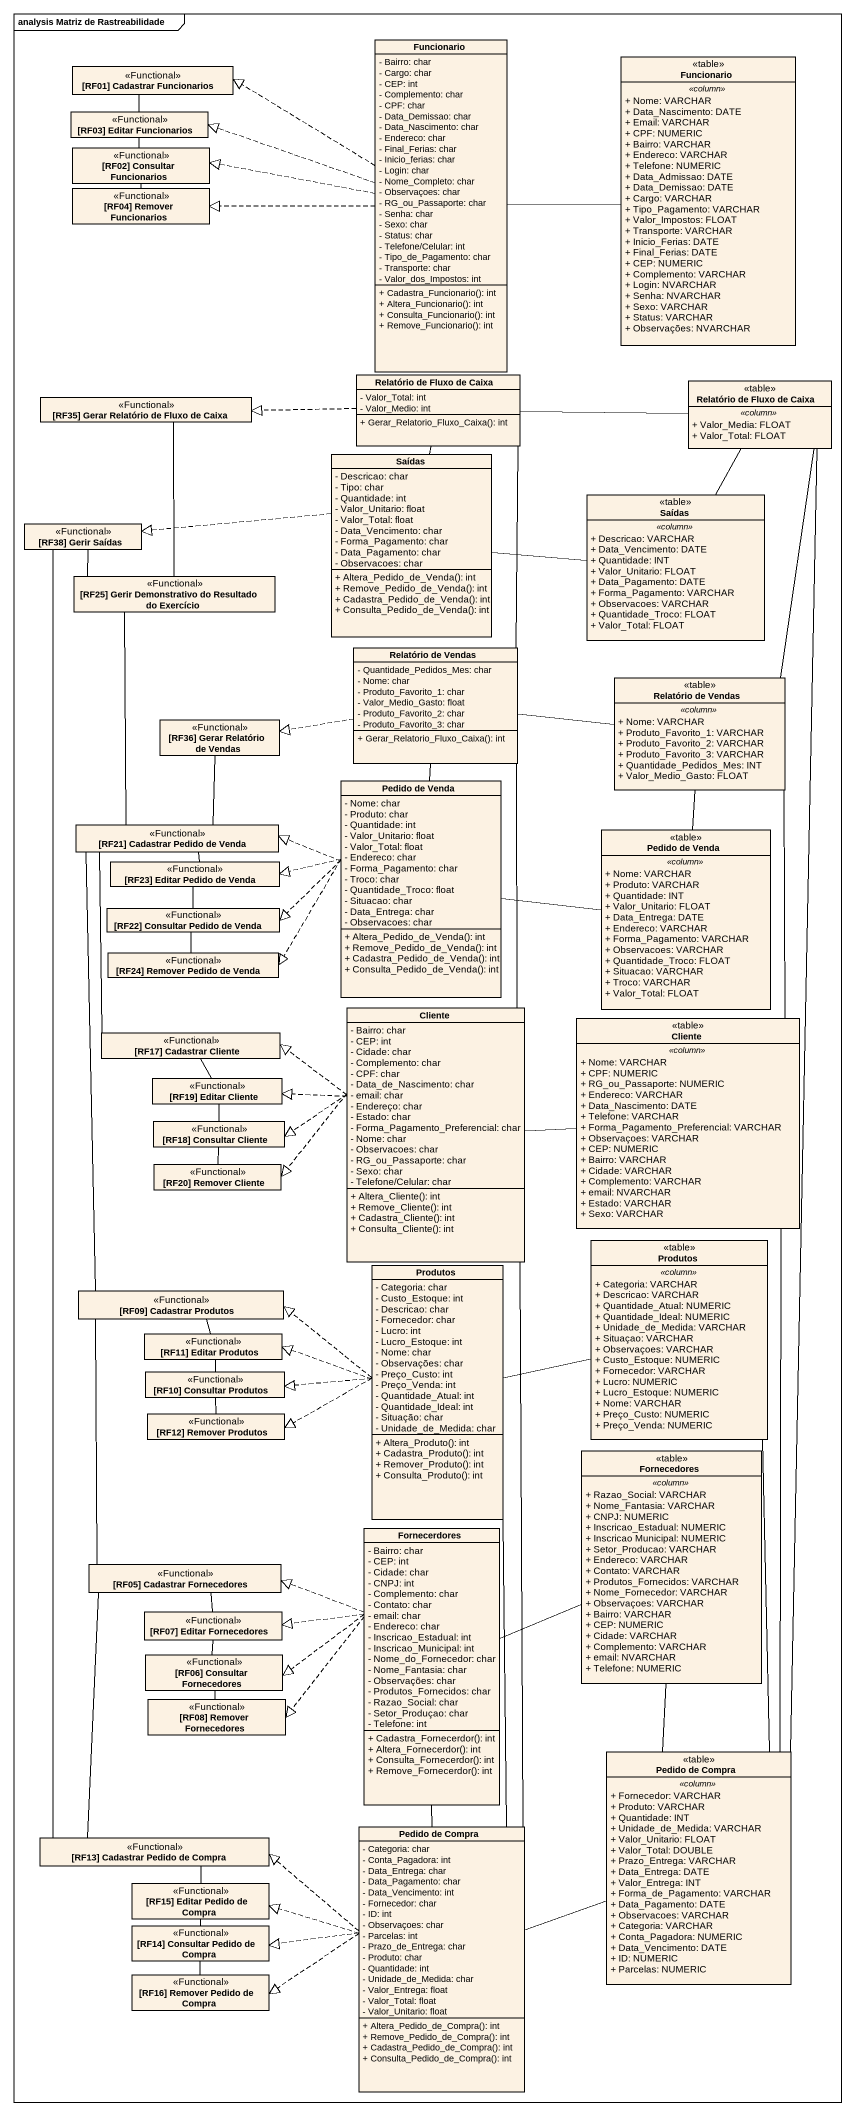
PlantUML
@startuml
mainframe analysis Matriz de Rastreabilidade
hide circle
hide empty members
skinparam classAttributeIconSize 0
class Funcionario {
  - Bairro: char
  - Cargo: char
  - CEP: int
  - Complemento: char
  - CPF: char
  - Data_Demissao: char
  - Data_Nascimento: char
  - Endereco: char
  - Final_Ferias: char
  - Inicio_ferias: char
  - Login: char
  - Nome_Completo: char
  - Observaçoes: char
  - RG_ou_Passaporte: char
  - Senha: char
  - Sexo: char
  - Status: char
  - Telefone/Celular: int
  - Tipo_de_Pagamento: char
  - Transporte: char
  - Valor_dos_Impostos: int
  + Cadastra_Funcionario(): int
  + Altera_Funcionario(): int
  + Consulta_Funcionario(): int
  + Remove_Funcionario(): int
}
class "Funcionario" as Funcionario_2 <<table>> {
  .. <<column>> ..
  + Nome: VARCHAR
  + Data_Nascimento: DATE
  + Email: VARCHAR
  + CPF: NUMERIC
  + Bairro: VARCHAR
  + Endereco: VARCHAR
  + Telefone: NUMERIC
  + Data_Admissao: DATE
  + Data_Demissao: DATE
  + Cargo: VARCHAR
  + Tipo_Pagamento: VARCHAR
  + Valor_Impostos: FLOAT
  + Transporte: VARCHAR
  + Inicio_Ferias: DATE
  + Final_Ferias: DATE
  + CEP: NUMERIC
  + Complemento: VARCHAR
  + Login: NVARCHAR
  + Senha: NVARCHAR
  + Sexo: VARCHAR
  + Status: VARCHAR
  + Observações: NVARCHAR
}
class "[RF01] Cadastrar Funcionarios" as RF01_Cadastrar_Funcionarios <<Functional>>
class "[RF03] Editar Funcionarios" as RF03_Editar_Funcionarios <<Functional>>
class "[RF02] Consultar Funcionarios" as RF02_Consultar_Funcionarios <<Functional>>
class "[RF04] Remover Funcionarios" as RF04_Remover_Funcionarios <<Functional>>
class "[RF35] Gerar Relatório de Fluxo de Caixa" as RF35_Gerar_Relatório_de <<Functional>>
class "Relatório de Fluxo de Caixa" as Relatório_de_Fluxo_de_Caixa {
  - Valor_Total: int
  - Valor_Medio: int
  + Gerar_Relatorio_Fluxo_Caixa(): int
}
class "Relatório de Fluxo de Caixa" as Relatório_de_Fluxo_de_Caixa_2 <<table>> {
  .. <<column>> ..
  + Valor_Media: FLOAT
  + Valor_Total: FLOAT
}
class Saídas {
  - Descricao: char
  - Tipo: char
  - Quantidade: int
  - Valor_Unitario: float
  - Valor_Total: float
  - Data_Vencimento: char
  - Forma_Pagamento: char
  - Data_Pagamento: char
  - Observacoes: char
  + Altera_Pedido_de_Venda(): int
  + Remove_Pedido_de_Venda(): int
  + Cadastra_Pedido_de_Venda(): int
  + Consulta_Pedido_de_Venda(): int
}
class "Saídas" as Saídas_2 <<table>> {
  .. <<column>> ..
  + Descricao: VARCHAR
  + Data_Vencimento: DATE
  + Quantidade: INT
  + Valor_Unitario: FLOAT
  + Data_Pagamento: DATE
  + Forma_Pagamento: VARCHAR
  + Observacoes: VARCHAR
  + Quantidade_Troco: FLOAT
  + Valor_Total: FLOAT
}
class "[RF38] Gerir Saídas" as RF38_Gerir_Saídas <<Functional>>
class "[RF25] Gerir Demonstrativo do Resultado do Exercício" as RF25_Gerir_Demonstrativo_do <<Functional>>
class "Relatório de Vendas" as Relatório_de_Vendas {
  - Quantidade_Pedidos_Mes: char
  - Nome: char
  - Produto_Favorito_1: char
  - Valor_Medio_Gasto: float
  - Produto_Favorito_2: char
  - Produto_Favorito_3: char
  + Gerar_Relatorio_Fluxo_Caixa(): int
}
class "Relatório de Vendas" as Relatório_de_Vendas_2 <<table>> {
  .. <<column>> ..
  + Nome: VARCHAR
  + Produto_Favorito_1: VARCHAR
  + Produto_Favorito_2: VARCHAR
  + Produto_Favorito_3: VARCHAR
  + Quantidade_Pedidos_Mes: INT
  + Valor_Medio_Gasto: FLOAT
}
class "[RF36] Gerar Relatório de Vendas" as RF36_Gerar_Relatório_de <<Functional>>
class "Pedido de Venda" as Pedido_de_Venda {
  - Nome: char
  - Produto: char
  - Quantidade: int
  - Valor_Unitario: float
  - Valor_Total: float
  - Endereco: char
  - Forma_Pagamento: char
  - Troco: char
  - Quantidade_Troco: float
  - Situacao: char
  - Data_Entrega: char
  - Observacoes: char
  + Altera_Pedido_de_Venda(): int
  + Remove_Pedido_de_Venda(): int
  + Cadastra_Pedido_de_Venda(): int
  + Consulta_Pedido_de_Venda(): int
}
class "[RF21] Cadastrar Pedido de Venda" as RF21_Cadastrar_Pedido_de <<Functional>>
class "Pedido de Venda" as Pedido_de_Venda_2 <<table>> {
  .. <<column>> ..
  + Nome: VARCHAR
  + Produto: VARCHAR
  + Quantidade: INT
  + Valor_Unitario: FLOAT
  + Data_Entrega: DATE
  + Endereco: VARCHAR
  + Forma_Pagamento: VARCHAR
  + Observacoes: VARCHAR
  + Quantidade_Troco: FLOAT
  + Situacao: VARCHAR
  + Troco: VARCHAR
  + Valor_Total: FLOAT
}
class "[RF23] Editar Pedido de Venda" as RF23_Editar_Pedido_de_Venda <<Functional>>
class "[RF22] Consultar Pedido de Venda" as RF22_Consultar_Pedido_de <<Functional>>
class "[RF24] Remover Pedido de Venda" as RF24_Remover_Pedido_de_Venda <<Functional>>
class Cliente {
  - Bairro: char
  - CEP: int
  - Cidade: char
  - Complemento: char
  - CPF: char
  - Data_de_Nascimento: char
  - email: char
  - Endereço: char
  - Estado: char
  - Forma_Pagamento_Preferencial: char
  - Nome: char
  - Observacoes: char
  - RG_ou_Passaporte: char
  - Sexo: char
  - Telefone/Celular: char
  + Altera_Cliente(): int
  + Remove_Cliente(): int
  + Cadastra_Cliente(): int
  + Consulta_Cliente(): int
}
class "Cliente" as Cliente_2 <<table>> {
  .. <<column>> ..
  + Nome: VARCHAR
  + CPF: NUMERIC
  + RG_ou_Passaporte: NUMERIC
  + Endereco: VARCHAR
  + Data_Nascimento: DATE
  + Telefone: VARCHAR
  + Forma_Pagamento_Preferencial: VARCHAR
  + Observaçoes: VARCHAR
  + CEP: NUMERIC
  + Bairro: VARCHAR
  + Cidade: VARCHAR
  + Complemento: VARCHAR
  + email: NVARCHAR
  + Estado: VARCHAR
  + Sexo: VARCHAR
}
class "[RF17] Cadastrar Cliente" as RF17_Cadastrar_Cliente <<Functional>>
class "[RF19] Editar Cliente" as RF19_Editar_Cliente <<Functional>>
class "[RF18] Consultar Cliente" as RF18_Consultar_Cliente <<Functional>>
class "[RF20] Remover Cliente" as RF20_Remover_Cliente <<Functional>>
class Produtos <<table>> {
  .. <<column>> ..
  + Categoria: VARCHAR
  + Descricao: VARCHAR
  + Quantidade_Atual: NUMERIC
  + Quantidade_Ideal: NUMERIC
  + Unidade_de_Medida: VARCHAR
  + Situaçao: VARCHAR
  + Observaçoes: VARCHAR
  + Custo_Estoque: NUMERIC
  + Fornecedor: VARCHAR
  + Lucro: NUMERIC
  + Lucro_Estoque: NUMERIC
  + Nome: VARCHAR
  + Preço_Custo: NUMERIC
  + Preço_Venda: NUMERIC
}
class "[RF09] Cadastrar Produtos" as RF09_Cadastrar_Produtos <<Functional>>
class "Produtos" as Produtos_2 {
  - Categoria: char
  - Custo_Estoque: int
  - Descricao: char
  - Fornecedor: char
  - Lucro: int
  - Lucro_Estoque: int
  - Nome: char
  - Observações: char
  - Preço_Custo: int
  - Preço_Venda: int
  - Quantidade_Atual: int
  - Quantidade_Ideal: int
  - Situação: char
  - Unidade_de_Medida: char
  + Altera_Produto(): int
  + Cadastra_Produto(): int
  + Remover_Produto(): int
  + Consulta_Produto(): int
}
class "[RF11] Editar Produtos" as RF11_Editar_Produtos <<Functional>>
class "[RF10] Consultar Produtos" as RF10_Consultar_Produtos <<Functional>>
class "[RF12] Remover Produtos" as RF12_Remover_Produtos <<Functional>>
class Fornecedores <<table>> {
  .. <<column>> ..
  + Razao_Social: VARCHAR
  + Nome_Fantasia: VARCHAR
  + CNPJ: NUMERIC
  + Inscricao_Estadual: NUMERIC
  + Inscricao Municipal: NUMERIC
  + Setor_Producao: VARCHAR
  + Endereco: VARCHAR
  + Contato: VARCHAR
  + Produtos_Fornecidos: VARCHAR
  + Nome_Fornecedor: VARCHAR
  + Observaçoes: VARCHAR
  + Bairro: VARCHAR
  + CEP: NUMERIC
  + Cidade: VARCHAR
  + Complemento: VARCHAR
  + email: NVARCHAR
  + Telefone: NUMERIC
}
class Fornecerdores {
  - Bairro: char
  - CEP: int
  - Cidade: char
  - CNPJ: int
  - Complemento: char
  - Contato: char
  - email: char
  - Endereco: char
  - Inscricao_Estadual: int
  - Inscricao_Municipal: int
  - Nome_do_Fornecedor: char
  - Nome_Fantasia: char
  - Observações: char
  - Produtos_Fornecidos: char
  - Razao_Social: char
  - Setor_Produçao: char
  - Telefone: int
  + Cadastra_Fornecerdor(): int
  + Altera_Fornecerdor(): int
  + Consulta_Fornecerdor(): int
  + Remove_Fornecerdor(): int
}
class "[RF05] Cadastrar Fornecedores" as RF05_Cadastrar_Fornecedores <<Functional>>
class "[RF07] Editar Fornecedores" as RF07_Editar_Fornecedores <<Functional>>
class "[RF06] Consultar Fornecedores" as RF06_Consultar_Fornecedores <<Functional>>
class "[RF08] Remover Fornecedores" as RF08_Remover_Fornecedores <<Functional>>
class "Pedido de Compra" as Pedido_de_Compra <<table>> {
  .. <<column>> ..
  + Fornecedor: VARCHAR
  + Produto: VARCHAR
  + Quantidade: INT
  + Unidade_de_Medida: VARCHAR
  + Valor_Unitario: FLOAT
  + Valor_Total: DOUBLE
  + Prazo_Entrega: VARCHAR
  + Data_Entrega: DATE
  + Valor_Entrega: INT
  + Forma_de_Pagamento: VARCHAR
  + Data_Pagamento: DATE
  + Observacoes: VARCHAR
  + Categoria: VARCHAR
  + Conta_Pagadora: NUMERIC
  + Data_Vencimento: DATE
  + ID: NUMERIC
  + Parcelas: NUMERIC
}
class "[RF13] Cadastrar Pedido de Compra" as RF13_Cadastrar_Pedido_de <<Functional>>
class "Pedido de Compra" as Pedido_de_Compra_2 {
  - Categoria: char
  - Conta_Pagadora: int
  - Data_Entrega: char
  - Data_Pagamento: char
  - Data_Vencimento: int
  - Fornecedor: char
  - ID: int
  - Observaçoes: char
  - Parcelas: int
  - Prazo_de_Entrega: char
  - Produto: char
  - Quantidade: int
  - Unidade_de_Medida: char
  - Valor_Entrega: float
  - Valor_Total: float
  - Valor_Unitario: float
  + Altera_Pedido_de_Compra(): int
  + Remove_Pedido_de_Compra(): int
  + Cadastra_Pedido_de_Compra(): int
  + Consulta_Pedido_de_Compra(): int
}
class "[RF15] Editar Pedido de Compra" as RF15_Editar_Pedido_de_Compra <<Functional>>
class "[RF14] Consultar Pedido de Compra" as RF14_Consultar_Pedido_de <<Functional>>
class "[RF16] Remover Pedido de Compra" as RF16_Remover_Pedido_de <<Functional>>
Funcionario .left.|> RF01_Cadastrar_Funcionarios
Funcionario .left.|> RF03_Editar_Funcionarios
Funcionario .left.|> RF02_Consultar_Funcionarios
Funcionario .left.|> RF04_Remover_Funcionarios
Funcionario_2 -left- Funcionario
RF01_Cadastrar_Funcionarios -- RF03_Editar_Funcionarios
RF02_Consultar_Funcionarios -up- RF03_Editar_Funcionarios
RF04_Remover_Funcionarios -up- RF02_Consultar_Funcionarios
Relatório_de_Fluxo_de_Caixa .left.|> RF35_Gerar_Relatório_de
Relatório_de_Fluxo_de_Caixa_2 -left- Relatório_de_Fluxo_de_Caixa
Saídas -up- Relatório_de_Fluxo_de_Caixa
Saídas -right- Saídas_2
Saídas .left.|> RF38_Gerir_Saídas
Saídas_2 -up- Relatório_de_Fluxo_de_Caixa_2
RF25_Gerir_Demonstrativo_do -up- RF35_Gerar_Relatório_de
RF25_Gerir_Demonstrativo_do -up- RF38_Gerir_Saídas
Relatório_de_Vendas -up- Relatório_de_Fluxo_de_Caixa
Relatório_de_Vendas .left.|> RF36_Gerar_Relatório_de
Relatório_de_Vendas_2 -up- Relatório_de_Fluxo_de_Caixa_2
Relatório_de_Vendas_2 -left- Relatório_de_Vendas
Pedido_de_Venda -up- Relatório_de_Vendas
Pedido_de_Venda .left.|> RF21_Cadastrar_Pedido_de
Pedido_de_Venda .left.|> RF23_Editar_Pedido_de_Venda
Pedido_de_Venda .left.|> RF22_Consultar_Pedido_de
Pedido_de_Venda .left.|> RF24_Remover_Pedido_de_Venda
RF21_Cadastrar_Pedido_de -up- RF25_Gerir_Demonstrativo_do
RF21_Cadastrar_Pedido_de -up- RF36_Gerar_Relatório_de
RF21_Cadastrar_Pedido_de -- RF23_Editar_Pedido_de_Venda
Pedido_de_Venda_2 -up- Relatório_de_Vendas_2
Pedido_de_Venda_2 -left- Pedido_de_Venda
RF22_Consultar_Pedido_de -up- RF23_Editar_Pedido_de_Venda
RF24_Remover_Pedido_de_Venda -up- RF22_Consultar_Pedido_de
Cliente -up- Relatório_de_Vendas
Cliente .left.|> RF17_Cadastrar_Cliente
Cliente .left.|> RF19_Editar_Cliente
Cliente .left.|> RF18_Consultar_Cliente
Cliente .left.|> RF20_Remover_Cliente
Cliente -- Pedido_de_Compra_2
Cliente_2 -up- Relatório_de_Vendas_2
Cliente_2 -left- Cliente
Cliente_2 -- Pedido_de_Compra
RF17_Cadastrar_Cliente -up- RF21_Cadastrar_Pedido_de
RF17_Cadastrar_Cliente -- RF19_Editar_Cliente
RF19_Editar_Cliente -- RF18_Consultar_Cliente
RF18_Consultar_Cliente -- RF20_Remover_Cliente
Produtos -left- Produtos_2
Produtos -- Pedido_de_Compra
RF09_Cadastrar_Produtos -up- RF21_Cadastrar_Pedido_de
RF09_Cadastrar_Produtos -- RF11_Editar_Produtos
Produtos_2 .left.|> RF09_Cadastrar_Produtos
Produtos_2 .left.|> RF11_Editar_Produtos
Produtos_2 .left.|> RF10_Consultar_Produtos
Produtos_2 .left.|> RF12_Remover_Produtos
Produtos_2 -- Pedido_de_Compra_2
RF11_Editar_Produtos -- RF10_Consultar_Produtos
RF10_Consultar_Produtos -- RF12_Remover_Produtos
Fornecedores -left- Fornecerdores
Fornecedores -- Pedido_de_Compra
Fornecerdores .left.|> RF05_Cadastrar_Fornecedores
Fornecerdores .left.|> RF07_Editar_Fornecedores
Fornecerdores .left.|> RF06_Consultar_Fornecedores
Fornecerdores .left.|> RF08_Remover_Fornecedores
Fornecerdores -- Pedido_de_Compra_2
RF05_Cadastrar_Fornecedores -up- RF09_Cadastrar_Produtos
RF05_Cadastrar_Fornecedores -- RF07_Editar_Fornecedores
RF05_Cadastrar_Fornecedores -- RF13_Cadastrar_Pedido_de
RF07_Editar_Fornecedores -- RF06_Consultar_Fornecedores
RF08_Remover_Fornecedores -up- RF06_Consultar_Fornecedores
Pedido_de_Compra -up- Relatório_de_Fluxo_de_Caixa_2
Pedido_de_Compra -left- Pedido_de_Compra_2
RF13_Cadastrar_Pedido_de -up- RF38_Gerir_Saídas
RF13_Cadastrar_Pedido_de -- RF15_Editar_Pedido_de_Compra
Pedido_de_Compra_2 .left.|> RF13_Cadastrar_Pedido_de
Pedido_de_Compra_2 .left.|> RF15_Editar_Pedido_de_Compra
Pedido_de_Compra_2 .left.|> RF14_Consultar_Pedido_de
Pedido_de_Compra_2 .left.|> RF16_Remover_Pedido_de
RF15_Editar_Pedido_de_Compra -- RF14_Consultar_Pedido_de
RF16_Remover_Pedido_de -up- RF14_Consultar_Pedido_de
@enduml
